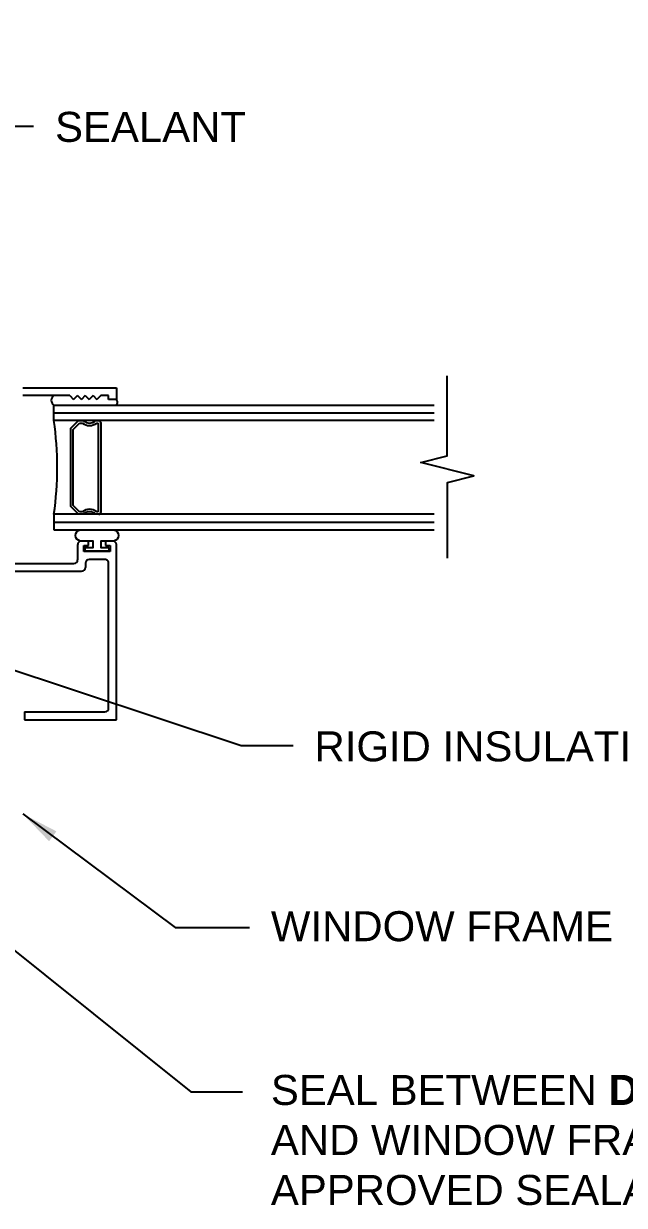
# Model space of a CAD drawing. Extents: x -129 to 26, y 0 to 100.
# Drawn here: x 15.45 to 20.26, y 13.17 to 22.62 of the extents above; entities that cross this region are included whole.
import ezdxf

# ---------------------------------------------------------------- set-up
doc = ezdxf.new("R2010")
doc.units = 0
doc.header["$LTSCALE"] = 1.5
doc.header["$MEASUREMENT"] = 0
for name, color, linetype in [('A-WINDOW_FRAME', 252, 'CONTINUOUS'), ('R-SWTS-DET1', 252, 'CONTINUOUS'), ('TEXT', 7, 'CONTINUOUS')]:
    doc.layers.add(name, color=color, linetype=linetype)
doc.styles.add('DETAILS', font='sanss___.ttf', dxfattribs={"height": 1})
doc.dimstyles.new('TYVEKDETAILS', dxfattribs={"dimscale": 6, "dimtxt": 1.5, "dimasz": 0.1, "dimexe": 0.75, "dimexo": 0.75, "dimgap": 0.75, "dimtad": 0, "dimtih": 1, "dimtoh": 1, "dimdec": 4, "dimzin": 0, "dimtxsty": 'DETAILS', "dimcen": 0.0625, "dimazin": 3, "dimtfac": 1, "dimtdec": 4, "dimtofl": 0, "dimtmove": 0, "dimatfit": 3, "dimtolj": 1, "dimtzin": 0})

msp = doc.modelspace()

# ---------------------------------------------------------------- linework, layer by layer
at = {"layer": 'A-WINDOW_FRAME'}
for p, q in [((15.44206910741561, 19.70923607646049, 2.979996827461485e-09), (16.19175345084995, 19.70923607646049, 2.979996827461485e-09)), ((16.19175345084995, 19.70923607646049, 2.979996827461485e-09), (16.19175345084995, 19.61627521787463, 2.979996827461485e-09)), ((15.81891043738193, 19.64726217073659, 2.979996827461485e-09), (15.44206910741561, 19.64726217073659, 2.979996827461485e-09)), ((15.69196388856039, 19.57129415726857, 2.979996827461486e-09), (18.73422316701114, 19.57129415726857, 2.979996827461486e-09)), ((15.69196388856039, 19.50932025154466, 2.979996827461486e-09), (15.69196388856039, 19.57129415726857, 2.979996827461486e-09)), ((15.81891043738193, 19.64726217073659, 2.979996827461485e-09), (15.84989739024389, 19.61627521787463, 2.979996827461485e-09)), ((15.88088434310584, 19.64726217073659, 2.979996827461485e-09), (15.84989739024389, 19.61627521787463, 2.979996827461485e-09)), ((15.88088434310584, 19.64726217073659, 2.979996827461485e-09), (15.9118712959678, 19.61627521787463, 2.979996827461485e-09)), ((15.94285824882975, 19.64726217073659, 2.979996827461485e-09), (15.9118712959678, 19.61627521787463, 2.979996827461485e-09)), ((15.94285824882975, 19.64726217073659, 2.979996827461485e-09), (15.9738452016917, 19.61627521787463, 2.979996827461485e-09)), ((16.00483215455365, 19.64726217073659, 2.979996827461485e-09), (15.9738452016917, 19.61627521787463, 2.979996827461485e-09)), ((16.00483215455365, 19.64726217073659, 2.979996827461485e-09), (16.03581910741561, 19.61627521787463, 2.979996827461485e-09)), ((16.06680606027756, 19.64726217073659, 2.979996827461485e-09), (16.03581910741561, 19.61627521787463, 2.979996827461485e-09)), ((16.12977954512604, 19.64726217073659, 2.979996827461485e-09), (16.06680606027756, 19.64726217073659, 2.979996827461485e-09)), ((16.12977954512604, 19.61627521787463, 2.979996827461485e-09), (16.12977954512604, 19.64726217073659, 2.979996827461485e-09)), ((16.19175345084995, 19.61627521787463, 2.979996827461485e-09), (16.12977954512604, 19.61627521787463, 2.979996827461485e-09)), ((15.69196388856039, 19.44734634582076, 2.979996827461486e-09), (15.69196388856039, 19.50932025154466, 2.979996827461486e-09)), ((15.69196388856039, 19.50932025154466, 2.979996827461486e-09), (18.73422316701114, 19.50932025154466, 2.979996827461486e-09)), ((18.73422316701114, 19.44734634582075, 2.979996827461486e-09), (15.69196388856039, 19.44734634582076, 2.979996827461486e-09)), ((15.82690707037857, 19.38537244009689, 2.979996827461486e-09), (15.88888097610247, 19.4473463458208, 2.979996827461486e-09)), ((15.82690707037857, 18.75963590811036, 2.979996827461486e-09), (15.82690707037857, 19.38537244009689, 2.979996827461486e-09)), ((15.84689865287015, 19.37709165549558, 2.979996827461486e-09), (15.89716176070379, 19.42735476332922, 2.979996827461486e-09)), ((15.88888097610247, 19.4473463458208, 2.979996827461486e-09), (15.92686498283652, 19.4473463458208, 2.979996827461486e-09)), ((15.89716176070379, 19.42735476332922, 2.979996827461486e-09), (15.91942249005229, 19.42735476332922, 2.979996827461486e-09)), ((16.0268228952944, 19.4473463458208, 2.979996827461486e-09), (16.05181237340888, 19.4473463458208, 2.979996827461486e-09)), ((16.03426538807863, 19.42735476332922, 2.979996827461486e-09), (16.04681447778598, 19.42735476332922, 2.979996827461486e-09)), ((16.04681447778598, 19.42735476332922, 2.979996827461486e-09), (16.04681447778598, 18.71765358487803, 2.979996827461486e-09)), ((16.06680606027756, 19.43235265895211, 2.979996827461486e-09), (16.06680606027756, 18.71265568925514, 2.979996827461486e-09)), ((15.84689865287015, 18.76791669271167, 2.979996827461486e-09), (15.84689865287015, 19.37709165549558, 2.979996827461486e-09)), ((15.88888097610247, 18.69766200238645, 2.979996827461486e-09), (15.82690707037857, 18.75963590811036, 2.979996827461486e-09)), ((15.89716176070379, 18.71765358487803, 2.979996827461486e-09), (15.84689865287015, 18.76791669271167, 2.979996827461486e-09)), ((18.73454336460082, 18.69766200238649, 2.979996827461486e-09), (15.69196388856039, 18.69766200238649, 2.979996827461486e-09)), ((15.69196388856039, 18.69766200238649, 2.979996827461486e-09), (15.69196388856039, 18.63568809666258, 2.979996827461486e-09)), ((15.69196388856039, 18.63568809666258, 2.979996827461486e-09), (18.73454336460082, 18.63568809666258, 2.979996827461486e-09)), ((15.69196388856039, 18.63568809666258, 2.979996827461486e-09), (15.69196388856039, 18.57371419093868, 2.979996827461486e-09)), ((15.92686498283649, 18.69766200238644, 2.979996827461486e-09), (15.88888097610247, 18.69766200238645, 2.979996827461486e-09)), ((15.91942249005236, 18.71765358487803, 2.979996827461486e-09), (15.89716176070379, 18.71765358487803, 2.979996827461486e-09)), ((16.05181237340887, 18.69766200238645, 2.979996827461486e-09), (16.0268228952944, 18.69766200238645, 2.979996827461486e-09)), ((16.04681447778598, 18.71765358487803, 2.979996827461486e-09), (16.03426538807853, 18.71765358487803, 2.979996827461486e-09)), ((15.69196388856039, 18.57371419093868, 2.979996827461486e-09), (18.73454336460082, 18.57371419093868, 2.979996827461486e-09)), ((15.88191992610684, 18.45376469598911, 2.979996827461486e-09), (15.88191992610683, 18.33381520103961, 2.979996827461486e-09)), ((15.96938309950751, 18.48375206972648, 2.979996827461486e-09), (15.91190729984421, 18.48375206972648, 2.979996827461486e-09)), ((15.93189888233579, 18.44876680036622, 2.979996827461486e-09), (15.96938309950751, 18.44876680036622, 2.979996827461486e-09)), ((15.93189888233579, 18.39878784413726, 2.979996827461486e-09), (15.93189888233579, 18.44876680036622, 2.979996827461486e-09)), ((15.96938309950751, 18.44876680036622, 2.979996827461486e-09), (15.96938309950751, 18.48375206972648, 2.979996827461486e-09)), ((16.16180208098899, 18.48375206972648, 2.979996827461486e-09), (16.10432628132569, 18.48375206972648, 2.979996827461486e-09)), ((16.10432628132569, 18.48375206972648, 2.979996827461486e-09), (16.10432628132569, 18.44876680036622, 2.979996827461486e-09)), ((16.10432628132569, 18.44876680036622, 2.979996827461486e-09), (16.14181049849741, 18.44876680036622, 2.979996827461486e-09)), ((16.14181049849741, 18.44876680036622, 2.979996827461486e-09), (16.14181049849741, 18.39878784413726, 2.979996827461486e-09)), ((16.19177044369508, 17.05435392157833, 2.979996827461486e-09), (16.19177044369508, 18.45483231969682, 2.979996827461486e-09)), ((16.14181049849741, 18.39878784413726, 2.979996827461486e-09), (15.93189888233579, 18.39878784413726, 2.979996827461486e-09)), ((15.34710909058058, 18.30382782730224, 2.979996827461486e-09), (15.85193255236945, 18.30382782730224, 2.979996827461486e-09)), ((15.94389383183074, 18.30682656467598, 2.979996827461486e-09), (15.94389383183073, 18.2718412953157, 2.979996827461486e-09)), ((16.0998091642338, 18.33681393841335, 2.979996827461486e-09), (15.97388120556811, 18.33681393841335, 2.979996827461486e-09)), ((16.12979653797117, 17.14631520103961, 2.979996827461486e-09), (16.12979653797117, 18.30682656467598, 2.979996827461486e-09)), ((15.37209856869506, 18.24185392157833, 2.979996827461486e-09), (15.91390645809336, 18.24185392157833, 2.979996827461486e-09)), ((15.45706279428429, 17.11632782730223, 2.979996827461486e-09), (16.0998091642338, 17.11632782730224, 2.979996827461486e-09)), ((15.45706279428429, 17.11632782730223, 2.979996827461486e-09), (15.45706279428429, 17.05435392157833, 2.979996827461486e-09)), ((15.45706279428429, 17.05435392157833, 2.979996827461486e-09), (16.19177044369508, 17.05435392157833, 2.979996827461486e-09))]:
    msp.add_line(p, q, dxfattribs=at)
at = {"layer": 'A-WINDOW_FRAME', "elevation": 2.979996827461485e-09}
msp.add_lwpolyline([(16.13141448711593, 18.43198392032665), (16.13141448711593, 18.40199654658927), (15.94229489371728, 18.40199654658928), (15.94229489371727, 18.43198392032665), (16.00536794799236, 18.43198392032665), (16.00536794799236, 18.48375206972648), (15.902911087723, 18.48375206972648, -0.8444444444437201), (15.902911087723, 18.57371419093868), (16.17079829311021, 18.57371419093868, -0.8444444444437201), (16.17079829311021, 18.48375206972648), (16.06834143284084, 18.48375206972648), (16.06834143284084, 18.43198392032665)], format="xyb", close=True, dxfattribs=at)
msp.add_lwpolyline([(16.13141448711593, 18.43198392032665), (16.13141448711593, 18.40199654658927), (15.94229489371728, 18.40199654658928), (15.94229489371727, 18.43198392032665), (16.00536794799236, 18.43198392032665), (16.00536794799236, 18.48375206972648), (15.902911087723, 18.48375206972648, -0.8444444444437201), (15.902911087723, 18.57371419093868), (16.17079829311021, 18.57371419093868, -0.8444444444437201), (16.17079829311021, 18.48375206972648), (16.06834143284084, 18.48375206972648), (16.06834143284084, 18.43198392032665)], format="xyb", close=True, dxfattribs=at)
at = {"layer": 'A-WINDOW_FRAME'}
for centre, radius, start, end in [((15.71612188180262, 19.60927816400258, 2.979996827461486e-09), 0.04501547961602401, 122.4565375172511, 237.5434624827489), ((16.17162635446632, 19.5937846875716, 2.979996827461486e-09), 0.03018151689606767, 311.8258151739098, 48.17418482609068), ((13.07554904055009, 19.07250417410363, 2.979996827461486e-09), 2.643129453996981, 351.8469656761608, 8.15303432383913), ((15.97684393906546, 19.49982424986112, 2.979996827461486e-09), 0.09246106902351098, 231.6083326381159, 308.391667361884), ((15.97684393906546, 19.49982424986114, 2.979996827461486e-09), 0.07246948653192829, 226.3971810272709, 313.602818972729), ((16.05181237340887, 19.43235265895211, 2.979996827461486e-09), 0.01499368686868661, 0, 89.99999999999999), ((15.97684393906545, 18.64518409834603, 2.979996827461486e-09), 0.09246106902353152, 51.60833263819464, 128.3916673618106), ((15.97684393906545, 18.64518409834609, 2.979996827461486e-09), 0.07246948653194904, 46.39718102727708, 133.6028189727331), ((16.05181237340887, 18.71265568925514, 2.979996827461486e-09), 0.01499368686868661, 270, 0), ((15.91190729984421, 18.45376469598911, 2.979996827461486e-09), 0.02998737373737144, 89.99999999999999, 180.0000000000034), ((16.16180208098899, 18.45376469598911, 2.979996827461486e-09), 0.02998737373737414, 2.04030079624272, 90.00000000000256), ((15.85193255236945, 18.33381520103961, 2.979996827461486e-09), 0.02998737373737385, 270, 359.9999999999981), ((15.91390645809336, 18.2718412953157, 2.979996827461486e-09), 0.02998737373737385, 269.9999999999992, 359.9999999999987), ((15.97388120556811, 18.30682656467598, 2.979996827461486e-09), 0.02998737373737385, 90.00000000000011, 179.9999999999987), ((16.0998091642338, 18.30682656467598, 2.979996827461486e-09), 0.02998737373737385, 0, 90.00000000000011), ((16.0998091642338, 17.14631520103961, 2.979996827461486e-09), 0.02998737373737385, 270.0000000000003, 0)]:
    msp.add_arc(centre, radius, start, end, dxfattribs=at)
at = {"layer": 'R-SWTS-DET1', "elevation": 5.980828076619937e-09}
msp.add_lwpolyline([(18.8400757235525, 18.34731903641237), (18.8400757235525, 18.95303614516399), (19.05232791367537, 19.00595655982642), (18.62750333583995, 19.11187722337682), (18.83975552596283, 19.16479763803924), (18.83975552596283, 19.80513610393349)], dxfattribs=at)

# ---------------------------------------------------------------- texts
at = {"layer": 'TEXT', "style": 'DETAILS'}
for s, insert, char_height, width, attachment_point in [('SEALANT', (15.70116714795819, 21.67369849970277, 1.492081855900431e-08), 0.24, 8.65985794177027, 7), ('RIGID INSULATION FILLER', (17.77677211580001, 16.71750687392409, 1.191998730984586e-08), 0.24, 8.65985794177027, 7), ('WINDOW FRAME', (17.42801278826676, 15.5222598132073, 1.194082173154282e-08), 0.24, 8.65985794177027, 1), ('SEAL{\\fSansSerif|b1|i0|c2|p2; }BETWEEN{\\fSansSerif|b1|i0|c2|p2; DUPONT     TYVEK\\fSymbol|b0|i0|c2|p18;â\\fArial|b0|i0|c0|p32;\\H0.8125x; \\fSansSerif|b1|i0|c2|p2;\\H1.231x;\\P}AND WINDOW FRAME USING AN APPROVED SEALANT', (17.42801278826676, 14.21231321975064, 8.960824904081133e-09), 0.239999999976, 6.834216719783536, 1)]:
    msp.add_mtext(s, dxfattribs=dict(at, insert=insert, char_height=char_height, width=width, attachment_point=attachment_point))

# ---------------------------------------------------------------- leaders
at = {"layer": 'TEXT'}
for points in [[(11.39176885604095, 20.19129474824788, 8.960824904081384e-09), (14.7808632887832, 25.99259453873583, 8.960824904081384e-09), (15.47126601714675, 25.99259453873583, 8.960824904081384e-09)], [(14.46461709857513, 20.34763379823197, 8.960824904081424e-09), (15.11567884861305, 21.80300779773555, 8.960824904081424e-09), (15.52977280402261, 21.80300779773555, 8.960824904081424e-09)], [(14.55931411456919, 17.71914411193612, 5.959993654922973e-09), (17.19128381645487, 16.84681617195687, 5.959993654922973e-09), (17.60537777186443, 16.84681617195687, 5.959993654922973e-09)], [(15.44206910741561, 16.30067126164566, 5.980828076619937e-09), (16.6611673860438, 15.39295051517452, 5.980828076619937e-09), (17.25661844433118, 15.39295051517452, 5.980828076619937e-09)], [(14.10081111328105, 16.2263065571676, 5.980828076619937e-09), (16.78689264145963, 14.07669817625747, 5.980828076619937e-09), (17.20098659686918, 14.07669817625747, 5.980828076619937e-09)]]:
    msp.add_leader(points, dimstyle='TYVEKDETAILS', override={"dimscale": 3, "dimfxl": 3}, dxfattribs=at)

doc.saveas('drawing.dxf')
